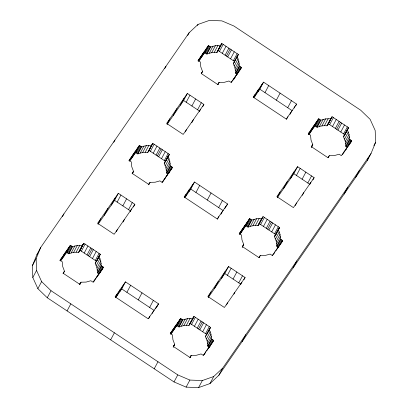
<?xml version="1.0" encoding="UTF-8"?>
<svg xmlns="http://www.w3.org/2000/svg" width="408" height="408" viewBox="0 0 408 408"><rect width="100%" height="100%" fill="white"/><g stroke="black" fill="none" stroke-linecap="round" stroke-linejoin="round"><path stroke-width="0.61" d="M32.395 265.654L36.97 254.485L40.718 247.432L189.149 32.722L198.038 24.419L209.421 20.4L221.876 20.874L233.978 26.056L360.733 110.242L370.127 119.335L375.197 130.494L375.605 142.346L371.035 153.515L367.282 160.568L218.851 375.273L209.962 383.581L198.579 387.6L186.124 387.126L174.027 381.944L47.267 297.758L37.873 288.665L32.803 277.506L32.395 265.654L36.144 258.606L40.718 247.432M367.282 160.568L368.485 157.631M62.47 216.597L63.913 213.884M32.803 277.506L36.552 270.453L36.144 258.606M113.781 142.249L114.934 140.077M37.873 288.665L41.621 281.612L36.552 270.453M59.95 260.697L60.818 259.07M60.287 260.834L62.597 256.494M64.372 253.924L60.624 260.977L66.611 252.312L70.365 245.259L72.583 246.733L77.352 245.381L82.426 245.269L83.808 243.265L100.343 254.245L96.885 260.758M61.435 259.804L65.183 252.751M62.24 258.636L65.994 251.583M64.025 256.061L67.774 249.007M65.805 253.485L69.554 246.432M164.806 68.442L165.959 66.269M66.958 252.542L70.712 245.489M67.723 253.047L71.471 245.999M68.483 253.557L72.236 246.503M66.611 252.312L68.83 253.786L72.583 246.733M47.267 297.758L51.02 290.705L41.621 281.612M68.83 253.786L71.165 252.955L74.914 245.907M187.711 35.435L189.149 32.722M71.165 252.955L73.603 252.435L77.352 245.381M63.215 273.309L63.791 272.223M63.118 273.702L64.484 271.218L62.71 266.562L62.225 261.712L60.007 260.238L70.365 245.259M73.603 252.435L76.118 252.221L79.871 245.167M197.462 25.505L198.038 24.419M76.118 252.221L78.678 252.322L82.426 245.269M78.892 252.006L82.64 244.958M79.366 251.318L83.12 244.27M79.846 250.629L83.594 243.581M78.678 252.322L83.808 243.265M128.989 160.834L129.851 159.207M81.35 251.175L85.099 244.122M129.326 160.971L131.631 156.631M133.411 154.061L129.662 161.114L135.65 152.449L139.398 145.396L141.617 146.87L146.395 145.518L151.465 145.406L152.847 143.402L169.381 154.382L166.5 159.809M130.468 159.941L134.222 152.888M131.279 158.773L135.028 151.72M133.059 156.198L136.813 149.144M134.839 153.622L138.593 146.569M97.971 224.038L100.853 218.611M135.997 152.679L139.745 145.625M136.762 153.184L140.51 146.135M104.224 215.363L107.972 208.309M84.191 253.062L87.939 246.009M137.522 153.694L141.27 146.64M135.65 152.449L137.868 153.923L141.617 146.87M111.343 205.066L115.097 198.013M98.175 224.119L114.582 200.384L118.33 193.331L134.864 204.311L133.421 207.024M137.868 153.923L140.199 153.092L143.953 146.039M87.032 254.949L90.78 247.896M140.199 153.092L142.642 152.566L146.395 145.518M88.322 255.806L92.075 248.752M132.253 173.446L132.829 172.36M132.156 173.839L133.309 171.666M117.162 202.103L120.916 195.049M132.371 173.522L133.523 171.355L131.748 166.699L131.264 161.849L129.045 160.375L139.398 145.396M89.617 256.663L93.366 249.614M142.642 152.566L145.161 152.357L148.91 145.304M145.161 152.357L147.711 152.459L151.679 145.095M148.405 151.46L152.153 144.406M148.879 150.771L152.847 143.402M92.458 258.555L96.206 251.501M198.028 60.971L198.89 59.344M150.389 151.312L154.137 144.259M198.364 61.108L200.675 56.768M79.749 284.289L80.325 283.203M79.937 284.141L80.804 282.515M79.866 284.371L81.019 282.198L86.088 282.091L90.867 280.735L93.075 282.203L103.433 267.22L101.22 265.756L100.735 260.911L98.96 256.25L100.343 254.245M202.455 54.193L198.701 61.246L204.689 52.586L208.437 45.533L210.656 47.007L215.434 45.65L220.504 45.543L221.891 43.534L238.425 54.514L236.696 57.768M199.512 60.073L203.261 53.02M200.323 58.905L204.071 51.852M202.103 56.33L205.851 49.276M67.075 310.911L70.824 303.858M122.849 205.877L126.597 198.824M203.878 53.754L207.631 46.701M167.01 124.17L169.891 118.748M205.035 52.816L208.784 45.762M95.304 260.442L99.052 253.388M205.8 53.321L209.549 46.272M153.23 153.199L156.978 146.146M173.262 115.5L177.011 108.446M206.56 53.831L210.309 46.777M99.338 274.043L97.471 272.804L96.982 267.959L95.212 263.303L99.175 255.938M99.654 255.25L95.212 263.303M96.665 261.069L98.109 258.356M98.685 257.275L100.128 254.561M204.689 52.586L206.907 54.06L210.656 47.007M180.382 105.203L184.136 98.149M167.214 124.256L183.62 100.521L187.369 93.468L203.903 104.448L202.751 106.621M96.252 265.593L100.001 258.539M206.907 54.06L209.243 53.229L212.991 46.175M156.07 155.086L159.819 148.033M96.982 267.959L100.735 260.911M116.234 231.759L117.392 229.592M209.243 53.229L211.686 52.703L215.434 45.65M128.53 209.651L132.284 202.597M157.361 155.943L161.109 148.889M201.292 73.578L201.868 72.491M186.201 102.235L189.955 95.181M201.409 73.659L202.562 71.492L200.787 66.836L200.303 61.985L198.084 60.512L208.437 45.533M97.395 270.377L101.143 263.323M123.068 222.003L124.511 219.295M158.651 156.805L162.404 149.751M211.686 52.703L214.2 52.489L217.949 45.436M97.471 272.804L101.22 265.756M130.188 211.706L131.631 208.993M97.818 273.034L101.567 265.98M93.31 282.117L93.886 281.03M94.222 281.173L95.666 278.46M98.578 273.538L102.326 266.485M96.288 278.057L97.446 275.885M97.099 276.884L98.252 274.717M97.91 275.716L99.062 273.544M214.2 52.489L216.75 52.596L220.504 45.543M216.969 52.28L220.718 45.227M99.975 272.595L100.842 270.968M217.444 51.592L221.197 44.538M217.923 50.898L221.671 43.845M99.914 272.962L103.086 266.99M216.75 52.596L221.891 43.534M101.179 271.106L102.622 268.393M101.99 269.933L103.433 267.22M161.497 158.692L165.245 151.638M148.787 184.426L149.364 183.34M219.433 51.444L223.181 44.39M148.691 184.819L150.057 182.335L155.132 182.223L159.905 180.871L162.114 182.34L172.472 167.356L170.258 165.893L169.774 161.043L167.999 156.386L169.381 154.382M191.888 106.009L195.636 98.955M164.337 160.579L168.091 153.525M222.273 53.331L226.022 46.277M171.365 166.622L167.617 173.675L166.51 172.941L166.02 168.096L164.246 163.44L167.999 156.386M164.465 163.129L168.213 156.075M168.688 155.387L164.246 163.44M165.704 161.206L166.28 160.125M166.857 159.038L169.167 154.698M165.291 165.725L169.04 158.676M225.114 55.218L228.863 48.164M166.02 168.096L169.774 161.043M185.273 131.896L186.43 129.729M197.569 109.783L201.322 102.734M226.404 56.075L230.153 49.021M191.816 122.686L193.55 119.427M166.433 170.513L170.182 163.46M227.695 56.931L231.448 49.878M166.51 172.941L170.258 165.893M199.512 111.297L200.67 109.13M166.857 173.171L170.605 166.122M162.058 182.794L162.925 181.167M163.261 181.31L164.699 178.597M165.036 178.735L166.479 176.021M166.423 176.48L167.29 174.854M167.234 175.307L168.101 173.68M168.438 173.818L169.881 171.105M168.953 173.099L172.125 167.127M170.508 170.697L171.661 168.529M171.314 169.529L172.472 167.356M230.54 58.818L234.289 51.765M217.826 84.558L218.402 83.472M218.015 84.41L218.882 82.783M218.234 84.099L219.096 82.472L224.165 82.36L228.939 81.008L231.152 82.477L241.505 67.493L239.297 66.03L238.813 61.175L237.038 56.523L238.425 54.514M233.381 60.71L237.135 53.657M237.41 74.317L235.549 73.078L235.064 68.228L233.284 63.577L237.252 56.207M237.731 55.519L233.983 62.572L234.677 61.567L218.142 50.587M234.457 61.878L235.61 59.711M234.33 65.861L238.083 58.808M235.064 68.228L238.813 61.175M235.472 70.645L239.221 63.592M115.301 297.218L116.744 294.505M116.555 296.407L120.304 289.354M235.549 73.078L239.297 66.03M235.89 73.307L239.644 66.254M120.115 291.256L123.864 284.208M231.382 82.391L231.963 81.304M115.841 297.437L121.732 288.915L125.48 281.867L158.549 303.827L157.111 306.541M232.585 80.901L233.743 78.729M236.65 73.812L240.404 66.759M233.794 79.407L235.523 76.153M234.6 78.239L236.334 74.98M236.278 75.439L237.14 73.812M237.476 73.95L238.92 71.237M238.277 72.69L241.164 67.264M239.547 70.834L240.7 68.666M240.353 69.666L241.505 67.493M126.898 292.347L130.647 285.294M184.339 197.355L185.783 194.641M185.589 196.544L189.343 189.49M189.149 191.393L192.902 184.345M184.88 197.574L190.771 189.052L194.519 182.004L227.588 203.964L226.435 206.132M110.65 339.849L114.398 332.8M138.266 299.9L142.015 292.847M195.937 192.484L199.685 185.431M253.378 97.492L254.816 94.778M254.628 96.681L258.376 89.627M258.188 91.53L261.936 84.482M253.919 97.711L259.804 89.189L263.558 82.141L296.626 104.101L295.759 105.728M149.634 307.448L153.382 300.395M207.305 200.037L211.053 192.984M264.976 92.621L268.724 85.568M148.66 318.638L149.812 316.465M152.22 313.487L153.372 311.319M155.489 308.882L156.932 306.168M218.673 207.585L222.421 200.532M276.344 100.174L280.092 93.121M217.408 219.315L218.851 216.602M220.968 214.164L222.411 211.456M224.818 208.473L225.971 206.305M287.711 107.722L291.46 100.669M170.473 333.361L171.049 332.28M170.524 334.045L172.829 329.705M174.609 327.129L170.86 334.183L176.848 325.523L180.596 318.47L182.809 319.938L187.578 318.587L192.653 318.475L194.035 316.47L210.574 327.451L207.687 332.877M171.666 333.015L175.415 325.961M172.477 331.842L176.225 324.793M174.257 329.266L178.005 322.213M176.037 326.691L179.79 319.637M286.447 119.452L287.89 116.739M154.219 368.786L157.972 361.738M177.194 325.752L180.943 318.699M290.006 114.301L291.45 111.593M177.954 326.257L181.703 319.204M294.142 108.069L295.01 106.442M178.714 326.762L182.463 319.709M176.848 325.523L179.056 326.992L182.809 319.938M179.056 326.992L181.392 326.16L185.14 319.107M181.392 326.16L183.829 325.64L187.578 318.587M173.155 347.055L174.017 345.428M173.273 347.137L174.711 344.423L172.936 339.767L172.451 334.917L170.243 333.448L180.596 318.47M183.829 325.64L186.344 325.426L190.097 318.373M186.344 325.426L188.904 325.523L192.867 318.158M189.593 324.523L193.346 317.47M190.072 323.835L193.82 316.781M188.904 325.523L194.035 316.47M239.221 234.044L240.088 232.417M191.576 324.38L195.33 317.327M239.557 234.182L241.868 229.842M243.647 227.271L239.894 234.32L245.886 225.66L249.635 218.606L251.843 220.075L256.622 218.719L261.691 218.611L263.073 216.607L279.608 227.588L277.879 230.841M240.705 233.152L244.453 226.098M241.516 231.979L245.264 224.93M243.296 229.403L247.044 222.355M245.075 226.828L248.824 219.774M208.197 297.238L211.084 291.817M246.228 225.889L249.982 218.836M246.988 226.394L250.742 219.341M194.422 326.267L198.171 319.214M214.45 288.568L218.204 281.515M247.748 226.899L251.501 219.846M245.886 225.66L248.095 227.129L251.843 220.075M221.57 278.271L225.323 271.218M208.401 297.32L224.808 273.59L228.556 266.536L245.091 277.517L243.938 279.689M248.095 227.129L250.43 226.297L254.179 219.244M197.263 328.16L201.016 321.106M250.43 226.297L252.868 225.772L256.622 218.719M198.558 329.016L202.307 321.963M242.189 247.192L243.056 245.56M227.389 275.303L231.142 268.25M242.311 247.268L243.749 244.555L241.975 239.899L241.49 235.054L239.277 233.585L249.635 218.606M199.849 329.873L203.597 322.82M252.868 225.772L255.388 225.558L259.136 218.504M174.027 381.944L177.776 374.891L51.02 290.705M255.388 225.558L257.938 225.665L261.691 218.611M258.157 225.349L261.905 218.295M258.631 224.66L262.38 217.607M259.106 223.972L263.073 216.607M202.689 331.76L206.438 324.707M308.259 134.181L309.126 132.554M189.975 357.495L190.551 356.408M260.615 224.517L264.369 217.464M308.601 134.314L310.906 129.974M190.164 357.347L191.031 355.715M190.092 357.571L191.25 355.404L196.319 355.297L201.093 353.94L203.311 355.409L213.67 340.43L211.451 338.956L210.962 334.116L209.187 329.455L210.574 327.451M312.686 127.398L308.938 134.451L314.925 125.797L318.673 118.743L320.882 120.212L325.66 118.856L330.73 118.743L332.117 116.739L348.651 127.719L347.208 130.433M309.749 133.283L313.497 126.23M310.554 132.11L314.308 125.057M312.334 129.54L316.083 122.487M233.075 279.077L236.824 272.029M314.114 126.965L317.863 119.911M277.236 197.375L280.118 191.949M315.267 126.026L319.02 118.973M205.53 333.647L209.279 326.594M316.027 126.531L319.78 119.478M283.489 188.705L287.242 181.652M263.461 226.404L267.209 219.356M209.569 347.254L207.703 346.01L207.213 341.17L205.438 336.508L209.401 329.139M316.786 127.036L320.54 119.983M206.417 334.963L209.88 328.45M206.892 334.274L207.473 333.188M314.925 125.797L317.133 127.265L320.882 120.212M290.608 178.403L294.362 171.35M277.44 197.457L293.847 173.721L297.595 166.673L314.129 177.653L312.977 179.821M206.484 338.798L210.232 331.745M317.133 127.265L319.469 126.429L323.218 119.376M266.302 228.296L270.055 221.243M207.213 341.17L210.962 334.116M226.46 304.965L227.618 302.797M319.469 126.429L321.912 125.904L325.66 118.856M238.756 282.856L242.51 275.803M267.597 229.153L271.345 222.1M311.233 147.324L312.095 145.697M311.421 147.176L312.574 145.008M296.427 175.44L300.181 168.387M311.635 146.865L312.788 144.692L311.013 140.036L310.529 135.191L308.315 133.722L318.673 118.743M233.871 294.122L234.738 292.495M207.621 343.582L211.369 336.529M268.887 230.01L272.636 222.957M321.912 125.904L324.426 125.695L328.175 118.641M207.703 346.01L211.451 338.956M240.705 284.366L241.857 282.198M186.124 387.126L189.878 380.072L202.327 380.547L213.71 376.528L222.605 368.22L371.035 153.515M208.044 346.239L211.798 339.191M203.541 355.327L204.117 354.241M204.459 354.379L205.897 351.665M208.809 346.749L212.558 339.696M206.815 350.722L207.677 349.095M207.621 349.554L208.488 347.922M208.432 348.381L209.294 346.754M324.426 125.695L326.976 125.797L330.944 118.432M327.675 124.792L331.423 117.739M209.345 347.432L211.079 344.179M328.149 124.103L331.898 117.05M210.145 346.168L213.323 340.201M326.976 125.797L332.117 116.739M211.706 343.771L212.859 341.603M212.512 342.603L213.67 340.43M271.728 231.897L275.476 224.844M329.659 124.649L333.407 117.596M259.014 257.626L259.59 256.545M259.131 257.708L260.289 255.541L265.358 255.428L270.132 254.077L272.35 255.546L282.703 240.567L280.49 239.098L280.005 234.248L278.225 229.592L279.608 227.588M302.114 179.214L305.862 172.161M274.569 233.784L278.317 226.731M332.505 126.536L336.253 119.483M278.608 247.391L276.736 246.146L276.252 241.301L274.477 236.645L278.225 229.592M274.691 236.329L278.44 229.281M275.165 235.64L278.919 228.592M275.645 234.952L277.664 231.157M278.241 230.071L279.393 227.904M274.477 236.645L276.435 233.554M275.522 238.935L279.271 231.882M335.345 128.423L339.094 121.37M276.252 241.301L280.005 234.248M295.214 205.642L296.657 202.929M198.579 387.6L202.327 380.547M307.795 182.988L311.549 175.935M336.636 129.28L340.389 122.232M276.66 243.719L280.408 236.666M302.333 195.345L303.776 192.632M337.931 130.142L341.68 123.088M276.736 246.146L280.49 239.098M310.029 183.962L310.896 182.335M277.083 246.376L280.837 239.328M272.58 255.464L273.156 254.378M273.783 253.975L274.936 251.802M277.848 246.886L281.596 239.833M275.849 250.859L276.716 249.232M276.66 249.691L277.527 248.059M277.471 248.518L278.332 246.891M278.674 247.029L280.112 244.316M279.475 245.764L282.356 240.338M280.74 243.907L281.897 241.74M281.551 242.74L282.703 240.567M340.772 132.029L344.52 124.976M328.052 157.763L328.634 156.677M328.46 157.304L329.322 155.678L334.397 155.565L339.17 154.214L341.384 155.683L351.742 140.704L349.523 139.23L349.044 134.385L347.264 129.729L348.651 127.719M209.962 383.581L213.71 376.528M343.613 133.911L347.361 126.862M350.635 139.97L346.887 147.023L345.775 146.283L345.296 141.433L343.516 136.777L347.264 129.729M343.73 136.466L347.478 129.412M347.958 128.724L343.516 136.777M344.684 135.084L346.994 130.744M218.851 375.273L222.605 368.22M344.561 139.067L348.31 132.014M345.296 141.433L349.044 134.385M345.698 143.851L349.452 136.797M345.775 146.283L349.523 139.23M242.046 341.726L245.794 334.672M346.122 146.513L349.87 139.465M342.536 154.652L343.975 151.939M344.316 152.077L345.76 149.364M345.989 149.277L346.565 148.191M345.933 149.736L347.376 147.023M347.999 146.62L349.156 144.447M348.799 145.355L351.395 140.474M349.778 144.044L350.936 141.872M350.875 142.331L351.742 140.704M293.066 267.923L296.82 260.87M344.092 194.116L347.84 187.063M355.689 177.342L359.438 170.289M373.876 145.6L375.605 142.346M36.97 254.485L37.694 253.434M64.484 271.218L63.097 273.227L79.631 284.208L81.019 282.198M118.33 193.331L97.619 223.293L114.153 234.274L134.864 204.311M133.523 171.355L132.136 173.364L148.67 184.345L150.057 182.335M187.369 93.468L166.658 123.425L183.192 134.411L203.903 104.448M202.562 71.492L201.18 73.491L217.714 84.476L219.096 82.472M147.711 152.459L149.099 150.455L165.633 161.435M96.38 261.615L96.594 261.298L80.06 250.318M233.284 63.577L233.504 63.26M125.48 281.867L115.127 296.845L148.196 318.806L158.549 303.827M194.519 182.004L184.161 196.982L217.234 218.943L227.588 203.964M263.558 82.141L253.2 97.119L286.268 119.08L296.626 104.101M174.711 344.423L173.324 346.428L189.858 357.413L191.25 355.404M228.556 266.536L207.845 296.494L224.38 307.479L245.091 277.517M243.749 244.555L242.362 246.565L258.896 257.55L260.289 255.541M297.595 166.673L276.884 196.631L293.418 207.611L314.129 177.653M312.788 144.692L311.406 146.696L327.94 157.677L329.322 155.678M257.938 225.665L259.325 223.661L275.859 234.641M205.438 336.508L206.132 335.504M177.776 374.891L189.878 380.072M328.369 123.787L344.903 134.773M259.804 89.189L292.358 110.808M183.62 100.521L199.639 111.16M293.847 173.721L309.866 184.36M190.771 189.052L223.324 210.676M114.582 200.384L130.601 211.023M224.808 273.59L240.827 284.228M190.286 323.524L206.82 334.504M121.732 288.915L154.285 310.534"/></g></svg>
